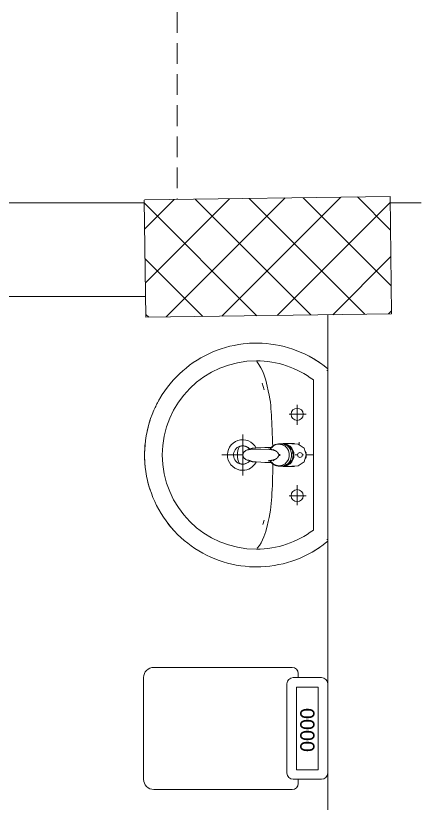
# Model space of a CAD drawing. Header units: millimetres. Extents: x -160614 to 59925, y -157025 to 0.
# Drawn here: x -23719 to -22722, y -95668 to -93733 of the extents above; entities that cross this region are included whole.
import ezdxf

# ---------------------------------------------------------------- set-up
doc = ezdxf.new("R2010")
doc.units = ezdxf.units.MM
doc.header["$LTSCALE"] = 8
doc.linetypes.add('HIDDEN', pattern=[9.525, 6.35, -3.175])
for name, color, linetype, lineweight in [('72_EGR_EQP_TAG', 9, 'Continuous', 5), ('C-HYDR-CTCH', 9, 'Continuous', 5), ('Hatch', 9, 'Continuous', 5), ('LOADING', 9, 'Continuous', 5), ('P-SANR-FIXT', 9, 'Continuous', 18), ('P-SANR-FIXT-1', 9, 'Continuous', 13), ('Proj', 9, 'Continuous', 5), ('Structure', 9, 'Continuous', 5), ('Walls', 9, 'Continuous', 5)]:
    doc.layers.add(name, color=color, linetype=linetype, lineweight=lineweight)
doc.styles.get("Standard").update_dxf_attribs({"font": 'ARIALUNI.TTF'})

# ---------------------------------------------------------------- blocks, each defined once
blk = doc.blocks.new('A$C47696aed')
at = {"layer": 'Hatch'}
h = blk.add_hatch(dxfattribs=at)
h.set_pattern_fill('ANSI37', color=256, scale=30)
h.paths.add_polyline_path([(50952.7, 21917.9), (50348.7, 21909.7), (50352.6, 21621.3), (50956.6, 21629.5)])
h.paths.add_polyline_path([(43791.9, 21910.1), (43208.4, 21904.7), (43188.5, 21613.3), (43772, 21618.7)])
h.paths.add_polyline_path([(29414.9, 21902.8), (28815.8, 21898.7), (28810.1, 21605.6), (29409.2, 21609.7)])
h.paths.add_polyline_path([(36600.2, 21904.9), (35999, 21897.4), (35990.7, 21611.8), (36591.9, 21619.3)])
h.paths.add_polyline_path([(22195.7, 21912), (21589.3, 21890.2), (21603.8, 21597.6), (22210.2, 21619.5)])
h.paths.add_polyline_path([(15459.1, 21901.7), (14237.2, 21925.6), (14230.7, 21629.5), (15452.7, 21605.5)])
h.paths.add_polyline_path([(15473.2, 14701.6), (14258.2, 14685.8), (14244.7, 14393.4), (15459.7, 14409.1)])
h.paths.add_polyline_path([(15447.1, 7508.4), (14244, 7492.4), (14238.3, 7199.4), (15441.4, 7215.3)])
h.paths.add_polyline_path([(15465.6, 309.7), (14269, 298.3), (14271.8, 3.8), (15468.5, 15.2)])
h.paths.add_polyline_path([(7830.6, 311.8), (7227.1, 308.1), (7237.7, 22.6), (7841.3, 26.3)])
h.paths.add_polyline_path([(7815.2, 7509.8), (7218.4, 7511.4), (7218.2, 7210.2), (7815.1, 7208.6)])
h.paths.add_polyline_path([(7825.1, 14699.4), (7205.8, 14700.6), (7195.2, 14397.6), (7814.5, 14396.4)])
h.paths.add_polyline_path([(7801.7, 21878.7), (7201.1, 21893.2), (7197.5, 21603.6), (7798.1, 21589.1)])
h.paths.add_polyline_path([(602.6, 21876.9), (0, 21899.6), (1.9, 21611.2), (604.5, 21588.5)])
h.paths.add_polyline_path([(610.4, 7498.6), (8.3, 7491.6), (11.7, 7200), (613.7, 7206.9)])
h.paths.add_polyline_path([(627.9, 303.9), (29.5, 302.9), (34.3, 2.3), (632.7, 3.3)])
h.paths.add_polyline_path([(22214.6, 317.2), (21608.9, 304.3), (21614.6, 3.1), (22220.3, 16)])
h.paths.add_polyline_path([(22208.1, 7509.7), (21613.7, 7492.1), (21615.8, 7195.5), (22210.2, 7213.1)])
h.paths.add_polyline_path([(22199.3, 14717.7), (21600.4, 14710), (21604.4, 14409.9), (22203.4, 14417.6)])
h.paths.add_polyline_path([(29399.7, 14702.4), (28797.7, 14707.1), (28802, 14415), (29403.9, 14410.3)])
h.paths.add_polyline_path([(29403.4, 7519.8), (28799.6, 7502.2), (28813, 7202.1), (29413.1, 7223.2)])
h.paths.add_polyline_path([(29419.5, 303.8), (28815.7, 310.4), (28813.3, 24.7), (29417.2, 18.1)])
h.paths.add_polyline_path([(36618, 314.2), (36020.7, 299.7), (36029.7, 0), (36627, 14.6)])
h.paths.add_polyline_path([(36610.7, 7502.6), (36009.5, 7504.5), (36010.6, 7207.3), (36611.9, 7205.4)])
h.paths.add_polyline_path([(36574.3, 14706.4), (35993.4, 14711.1), (36013.1, 14421.3), (36594, 14416.6)])
h.paths.add_polyline_path([(43777.6, 14705.7), (43180, 14719.4), (43182, 14427.5), (43779.6, 14413.8)])
h.paths.add_polyline_path([(43778.6, 7507.1), (43210.2, 7499.5), (43212, 7205.4), (43780.5, 7213)])
h.paths.add_polyline_path([(43815.7, 310), (43210.4, 307.3), (43211.8, 2.8), (43817, 5.4)])
h.paths.add_polyline_path([(50989.9, 309.5), (50401.9, 325.5), (50388.7, 18.3), (50976.7, 2.3)])
h.paths.add_polyline_path([(50974.1, 7508.9), (50370.9, 7510), (50368.9, 7213.4), (50972.2, 7212.3)])
at = {"layer": 'C-HYDR-CTCH', "color": 4, "flags": 128}
blk.add_lwpolyline([(50349.3, 21909.8), (50952.7, 21917.9), (50956.6, 21629.5), (50352.6, 21621.3), (50348.7, 21908.9)], dxfattribs=at)
blk = doc.blocks.new('FP_138-161_A_00_GFL_-0_080_Einreichung_Grundrisse_100')
at = {"layer": 'P-SANR-FIXT'}
blk.add_line((-0.0044, -0.0019), (-0.0045, -0.0021), dxfattribs=at)
at = {"layer": 'P-SANR-FIXT', "flags": 128}
blk.add_lwpolyline([(-0.0057, -0.0037), (-0.0058, -0.0039), (-0.006, -0.004)], dxfattribs=at)
blk = doc.blocks.new('FP_139-161_A_00_GFL_-0_080_Einreichung_Grundrisse_100')
at = {"layer": 'P-SANR-FIXT'}
blk.add_line((0.0045, -0.0022), (0.0044, -0.002), dxfattribs=at)
at = {"layer": 'P-SANR-FIXT', "flags": 128}
blk.add_lwpolyline([(0.006, -0.004), (0.0059, -0.0039), (0.0057, -0.0038)], dxfattribs=at)
blk = doc.blocks.new('IS_Ceraplus_B8204_BIM_BG _1_ - B8204AA - CERAPLUS single lever basin mixer with pop-up waste-V137-161_A_00_GFL_-0_080_Einreichung_Grundrisse_100')
at = {"layer": 'P-SANR-FIXT-1'}
h = blk.add_hatch(dxfattribs=at)
h.set_pattern_fill('FP_26', color=256, style=0, pattern_type=2)
h.set_pattern_definition([(225, (0.009, 0), (0.010607, -0.010607), []), (315, (0.009, 0), (0.010607, 0.010607), [])])
h.paths.add_polyline_path([(0.0056, -0.002), (0.0058, -0.0024), (0.0058, -0.0021)])
h.paths.add_polyline_path([(0.007, -0.0039), (0.0088, -0.0045), (0.0084, -0.0043)])
at = {"layer": 'LOADING'}
for p, q in [((-0.028, 0), (-0.028, -0.0281)), ((0.028, -0.0281), (0.028, 0)), ((-0.0274, -0.0337), (-0.0271, -0.0392)), ((-0.0262, -0.0282), (-0.0263, -0.0287)), ((0.0263, -0.0287), (0.0262, -0.0282)), ((0.0262, -0.0293), (0.0263, -0.0287)), ((0.0271, -0.0392), (0.0274, -0.0337)), ((-0.0137, -0.0512), (-0.0129, -0.0517)), ((0.0124, -0.052), (0.0133, -0.0515)), ((0.0185, -0.0618), (0.019, -0.0539)), ((0.019, -0.0539), (0.0188, -0.0561)), ((0.014, -0.0647), (0.0133, -0.1077))]:
    blk.add_line(p, q, dxfattribs=at)
at = {"layer": 'LOADING', "flags": 128}
for points in [[(-0.0272, -0.0069), (-0.0266, 0.009), (-0.0165, 0.0236), (0, 0.0291)], [(0.0272, -0.0069), (0.0266, 0.009), (0.0165, 0.0236), (0, 0.0291)], [(-0.0176, -0.0568), (-0.0224, -0.0513), (-0.0254, -0.0448), (-0.0264, -0.0376), (-0.0253, -0.0305), (-0.0222, -0.024), (-0.0172, -0.0186), (-0.0109, -0.0147), (-0.0037, -0.0127), (0.0037, -0.0127), (0.0109, -0.0147), (0.0172, -0.0186), (0.0222, -0.024), (0.0253, -0.0305), (0.0264, -0.0376), (0.0254, -0.0448), (0.0224, -0.0513), (0.0176, -0.0568)], [(-0.0271, -0.0393), (-0.027, -0.0403), (-0.0269, -0.0414), (-0.0267, -0.0424), (-0.0265, -0.0434), (-0.0262, -0.0444), (-0.0259, -0.0454), (-0.0255, -0.0464), (-0.0252, -0.0474), (-0.0247, -0.0484), (-0.0243, -0.0493), (-0.0238, -0.0502), (-0.0232, -0.0511), (-0.0226, -0.052), (-0.022, -0.0529), (-0.0214, -0.0537), (-0.0207, -0.0545), (-0.0199, -0.0553), (-0.0192, -0.0561), (-0.0184, -0.0568), (-0.0176, -0.0575), (-0.0173, -0.0577)], [(-0.019, -0.0539), (-0.0185, -0.0615), (-0.0185, -0.0618)], [(-0.0162, -0.0579), (-0.0156, -0.058), (-0.0151, -0.0581), (-0.0146, -0.0583), (-0.0142, -0.0586), (-0.0139, -0.0588), (-0.0138, -0.0591)], [(0.0138, -0.0591), (0.0139, -0.0588), (0.0142, -0.0586), (0.0146, -0.0583), (0.0151, -0.0581), (0.0156, -0.058), (0.0162, -0.0579)], [(0.0171, -0.0578), (0.0174, -0.0575), (0.0176, -0.0568)], [(0.0173, -0.0577), (0.0181, -0.057), (0.0189, -0.0563), (0.0197, -0.0556), (0.0204, -0.0548), (0.0211, -0.054), (0.0218, -0.0532), (0.0224, -0.0523), (0.023, -0.0514), (0.0236, -0.0505), (0.0241, -0.0496), (0.0246, -0.0487), (0.025, -0.0477), (0.0254, -0.0467), (0.0258, -0.0458), (0.0261, -0.0448), (0.0264, -0.0437), (0.0266, -0.0427), (0.0268, -0.0417), (0.027, -0.0407), (0.0271, -0.0396), (0.0271, -0.0393)], [(-0.0181, -0.0728), (-0.0177, -0.083), (-0.0172, -0.0938)], [(-0.0138, -0.0591), (-0.0139, -0.0612), (-0.014, -0.0633)], [(0.014, -0.0633), (0.0139, -0.0612), (0.0138, -0.0591)], [(0.0172, -0.0938), (0.0177, -0.083), (0.0181, -0.0728)], [(0.0184, -0.0651), (0.0184, -0.0652), (0.0184, -0.0652), (0.0184, -0.0652), (0.0184, -0.0654), (0.0184, -0.0655)], [(-0.0129, -0.1142), (-0.0124, -0.1161), (-0.0118, -0.1179), (-0.0109, -0.1197), (-0.0098, -0.1214), (-0.0084, -0.123), (-0.0067, -0.1244), (-0.0047, -0.1255), (-0.0025, -0.1263), (0, -0.1266)], [(0, -0.1266), (0.0025, -0.1263), (0.0047, -0.1255), (0.0067, -0.1244), (0.0084, -0.123), (0.0098, -0.1214), (0.0109, -0.1197), (0.0118, -0.1179), (0.0124, -0.1161), (0.0129, -0.1142)]]:
    blk.add_lwpolyline(points, dxfattribs=at)
at = {"layer": 'LOADING'}
for centre, radius, start, end in [((0, 0.0135), 0.00603, 0, 180), ((0, 0.0135), 0.00603, 180, 0), ((-0.009, 0), 0.005, 300, 315), ((0.009, 0), 0.005, 225, 240)]:
    blk.add_arc(centre, radius, start, end, dxfattribs=at)
for centre, major_axis, start_param, end_param in [((0, -0.0281), (-0.028, 0), 4.712389, 6.47291), ((0, -0.0287), (0.0267, 0), 1.570796, 3.036556), ((0, -0.0287), (0.0263, 0), 2.625648, 2.791756), ((0, -0.0287), (-0.0263, 0), 4.712389, 5.759587), ((0, -0.0281), (0.028, 0), 6.093357, 7.853982), ((0, -0.0287), (0.0267, 0), 0.105099, 1.570796), ((0, -0.0287), (0.0262, 0), 0.523599, 1.570796), ((0, -0.0287), (0.0262, 0), 0.349919, 0.515945), ((0, -0.0321), (0.0275, 0), 3.141823, 3.202701), ((0, -0.0321), (0.0275, 0), 3.239313, 3.439417), ((0, -0.0281), (0.028, 0), 3.371221, 3.483334), ((0, -0.0287), (0.0267, 0), 6.059374, 6.108652), ((0, -0.0321), (0.0275, 0), 5.985527, 6.185455), ((0, -0.0281), (0.028, 0), 5.94107, 6.05344), ((0, -0.0321), (0.0275, 0), 6.222066, 6.282955), ((0, -0.0312), (0.0248, 0), 4.111947, 4.191073), ((0, -0.0281), (0.028, 0), 4.202431, 4.259552), ((0, -0.0287), (0.0263, 0), 4.169225, 4.2325), ((0, -0.0281), (0.028, 0), 5.172057, 5.222265)]:
    blk.add_ellipse(centre, major_axis=major_axis, ratio=0.961262, start_param=start_param, end_param=end_param, dxfattribs=at)
for points, knots in [([(-0.0215, -0.0162), (-0.0216, -0.0163), (-0.0219, -0.0167), (-0.0227, -0.0177), (-0.0238, -0.0192), (-0.0249, -0.0211), (-0.0258, -0.0231), (-0.0266, -0.0253), (-0.0273, -0.0282), (-0.0275, -0.0305), (-0.0275, -0.0321)], [0.7859035, 0.7859035, 0.7859035, 0.7859035, 0.7916667, 0.8055556, 0.8333333, 0.8611111, 0.8888889, 0.9166667, 0.9444444, 1, 1, 1, 1]), ([(0.021, -0.0157), (0.0208, -0.0154), (0.0203, -0.0149), (0.0192, -0.0139), (0.0177, -0.0127), (0.0161, -0.0117), (0.0148, -0.0109), (0.0138, -0.0104), (0.0127, -0.0099), (0.0113, -0.0093), (0.0087, -0.0084), (0.0048, -0.0075), (0, -0.0071), (-0.0048, -0.0075), (-0.0087, -0.0084), (-0.0113, -0.0093), (-0.0127, -0.0099), (-0.0138, -0.0104), (-0.0148, -0.0109), (-0.0161, -0.0117), (-0.0177, -0.0127), (-0.0191, -0.0139), (-0.0202, -0.0149), (-0.0208, -0.0154), (-0.021, -0.0157)], [0.2222222, 0.2222222, 0.2222222, 0.2222222, 0.2361111, 0.25, 0.2777778, 0.3055556, 0.3194444, 0.3333333, 0.3472222, 0.3611111, 0.3888889, 0.4444444, 0.5, 0.5555556, 0.6111111, 0.6388889, 0.6527778, 0.6666667, 0.6805556, 0.6944444, 0.7222222, 0.75, 0.7638889, 0.7777778, 0.7777778, 0.7777778, 0.7777778]), ([(0.0275, -0.0321), (0.0275, -0.0305), (0.0273, -0.0282), (0.0266, -0.0253), (0.0258, -0.0231), (0.0249, -0.0211), (0.0238, -0.0192), (0.0227, -0.0177), (0.0219, -0.0167), (0.0216, -0.0163), (0.0215, -0.0162)], [0, 0, 0, 0, 0.0555556, 0.0833333, 0.1111111, 0.1388889, 0.1666667, 0.1944444, 0.2083333, 0.2142181, 0.2142181, 0.2142181, 0.2142181]), ([(0, -0.0378), (-0.0005, -0.038), (-0.0012, -0.0384), (-0.0021, -0.0389), (-0.0028, -0.0393), (-0.0035, -0.0397), (-0.0042, -0.04), (-0.0049, -0.0405), (-0.0055, -0.0409), (-0.0061, -0.0414), (-0.0067, -0.0419), (-0.0072, -0.0424), (-0.0078, -0.0429), (-0.0083, -0.0435), (-0.0088, -0.0441), (-0.0092, -0.0446), (-0.0096, -0.0452), (-0.01, -0.0459), (-0.0103, -0.0466), (-0.0105, -0.0472), (-0.0107, -0.0477), (-0.0108, -0.0481), (-0.0109, -0.0484), (-0.0111, -0.0489), (-0.0114, -0.0497), (-0.0118, -0.0509), (-0.0122, -0.0521), (-0.0124, -0.053), (-0.0126, -0.0537), (-0.0128, -0.0544), (-0.0129, -0.0552), (-0.0131, -0.0559), (-0.0132, -0.0566), (-0.0134, -0.0572), (-0.0136, -0.0581), (-0.0137, -0.0587), (-0.0138, -0.0591)], [0, 0, 0, 0, 0.055556, 0.083333, 0.111111, 0.138889, 0.166667, 0.194444, 0.222222, 0.25, 0.277778, 0.305556, 0.333333, 0.361111, 0.388889, 0.416667, 0.444444, 0.472222, 0.5, 0.527778, 0.541667, 0.555556, 0.569444, 0.583333, 0.611111, 0.666667, 0.722222, 0.75, 0.777778, 0.805556, 0.833333, 0.861111, 0.888889, 0.916667, 0.944444, 1, 1, 1, 1]), ([(0, -0.0357), (-0.0006, -0.0357), (-0.0013, -0.0357), (-0.002, -0.0357), (-0.0022, -0.0357)], [0, 0, 0, 0, 0.1, 0.1298359, 0.1298359, 0.1298359, 0.1298359]), ([(0.0022, -0.0357), (0.002, -0.0357), (0.0013, -0.0357), (0.0006, -0.0357), (0, -0.0357)], [0.8701578, 0.8701578, 0.8701578, 0.8701578, 0.9, 1, 1, 1, 1]), ([(0.0138, -0.0591), (0.0137, -0.0587), (0.0136, -0.0581), (0.0134, -0.0572), (0.0132, -0.0566), (0.0131, -0.0559), (0.0129, -0.0552), (0.0128, -0.0544), (0.0126, -0.0537), (0.0124, -0.053), (0.0122, -0.0521), (0.0118, -0.0509), (0.0114, -0.0497), (0.0111, -0.0489), (0.0109, -0.0484), (0.0108, -0.0481), (0.0107, -0.0477), (0.0105, -0.0472), (0.0103, -0.0466), (0.01, -0.0459), (0.0096, -0.0452), (0.0092, -0.0446), (0.0088, -0.0441), (0.0083, -0.0435), (0.0078, -0.0429), (0.0072, -0.0424), (0.0067, -0.0419), (0.0061, -0.0414), (0.0055, -0.0409), (0.0049, -0.0405), (0.0042, -0.04), (0.0035, -0.0397), (0.0028, -0.0393), (0.0021, -0.0389), (0.0012, -0.0384), (0.0005, -0.038), (0, -0.0378)], [0, 0, 0, 0, 0.055556, 0.083333, 0.111111, 0.138889, 0.166667, 0.194444, 0.222222, 0.25, 0.277778, 0.333333, 0.388889, 0.416667, 0.430556, 0.444444, 0.458333, 0.472222, 0.5, 0.527778, 0.555556, 0.583333, 0.611111, 0.638889, 0.666667, 0.694444, 0.722222, 0.75, 0.777778, 0.805556, 0.833333, 0.861111, 0.888889, 0.916667, 0.944444, 1, 1, 1, 1]), ([(-0.0188, -0.0538), (-0.0188, -0.0547), (-0.0186, -0.0582), (-0.0185, -0.0619), (-0.0184, -0.0646)], [0.6724021, 0.6724021, 0.6724021, 0.6724021, 0.75, 1, 1, 1, 1]), ([(-0.0162, -0.0579), (-0.0162, -0.0578), (-0.0163, -0.0578), (-0.0165, -0.0577), (-0.0166, -0.0575), (-0.0167, -0.0574), (-0.0169, -0.0573), (-0.017, -0.0572), (-0.0172, -0.0571), (-0.0173, -0.057), (-0.0175, -0.0569), (-0.0176, -0.0568)], [0, 0, 0, 0, 0.1, 0.2, 0.3, 0.4, 0.5, 0.6, 0.7, 0.8, 1, 1, 1, 1]), ([(-0.0148, -0.0587), (-0.015, -0.0586), (-0.0159, -0.0583), (-0.0167, -0.058), (-0.0172, -0.0578)], [0.8, 0.8, 0.8, 0.8, 0.85, 1, 1, 1, 1]), ([(0.0176, -0.0568), (0.0175, -0.0569), (0.0173, -0.057), (0.0172, -0.0571), (0.017, -0.0572), (0.0169, -0.0573), (0.0167, -0.0574), (0.0166, -0.0575), (0.0165, -0.0577), (0.0163, -0.0578), (0.0162, -0.0578), (0.0162, -0.0579)], [0, 0, 0, 0, 0.2, 0.3, 0.4, 0.5, 0.6, 0.7, 0.8, 0.9, 1, 1, 1, 1]), ([(0.0184, -0.0646), (0.0185, -0.0619), (0.0186, -0.0582), (0.0188, -0.0547), (0.0188, -0.0538)], [0, 0, 0, 0, 0.25, 0.3275586, 0.3275586, 0.3275586, 0.3275586]), ([(0.0141, -0.0613), (0.0141, -0.0611), (0.0143, -0.0608), (0.0145, -0.0604), (0.0148, -0.06), (0.0151, -0.0596), (0.0153, -0.0594), (0.0155, -0.0592), (0.0156, -0.059), (0.0158, -0.0588), (0.016, -0.0587), (0.0163, -0.0585), (0.0165, -0.0583), (0.0166, -0.0582)], [0.3333333, 0.3333333, 0.3333333, 0.3333333, 0.4166667, 0.5, 0.5833333, 0.6666667, 0.7083333, 0.75, 0.7916667, 0.8333333, 0.875, 0.9166667, 1, 1, 1, 1]), ([(-0.0131, -0.1116), (-0.0132, -0.1115), (-0.0135, -0.1109), (-0.0141, -0.1099), (-0.0147, -0.1086), (-0.0153, -0.1072), (-0.0159, -0.1053), (-0.0167, -0.1021), (-0.0171, -0.0992), (-0.0171, -0.0973)], [0.4856715, 0.4856715, 0.4856715, 0.4856715, 0.5, 0.55, 0.6, 0.65, 0.7, 0.8, 1, 1, 1, 1]), ([(-0.0132, -0.1091), (-0.0132, -0.1096), (-0.0132, -0.1103), (-0.0132, -0.1111), (-0.0132, -0.1115), (-0.0132, -0.1118), (-0.0131, -0.1122), (-0.0131, -0.1125), (-0.0131, -0.1128), (-0.0131, -0.1131), (-0.013, -0.1134), (-0.013, -0.1138), (-0.0129, -0.1141), (-0.0129, -0.1142)], [0.2, 0.2, 0.2, 0.2, 0.4, 0.5, 0.55, 0.6, 0.65, 0.7, 0.75, 0.8, 0.85, 0.9, 1, 1, 1, 1]), ([(0.0129, -0.1142), (0.0129, -0.1141), (0.013, -0.1138), (0.013, -0.1134), (0.0131, -0.1131), (0.0131, -0.1128), (0.0131, -0.1125), (0.0131, -0.1122), (0.0132, -0.1118), (0.0132, -0.1115), (0.0132, -0.1111), (0.0132, -0.1103), (0.0132, -0.1096), (0.0132, -0.1091)], [0, 0, 0, 0, 0.1, 0.15, 0.2, 0.25, 0.3, 0.35, 0.4, 0.45, 0.5, 0.6, 0.8, 0.8, 0.8, 0.8]), ([(0.0131, -0.1116), (0.0133, -0.1113), (0.0137, -0.1106), (0.0142, -0.1096), (0.0147, -0.1084), (0.0153, -0.1072), (0.0159, -0.1053), (0.0167, -0.1021), (0.0171, -0.0992), (0.0171, -0.0973)], [-0.5143371, -0.5143371, -0.5143371, -0.5143371, -0.475, -0.4375, -0.4, -0.35, -0.3, -0.2, 0, 0, 0, 0])]:
    blk.add_open_spline(points, degree=3, knots=knots, dxfattribs=at)
for points in [[(-0.0172, -0.0578), (-0.0171, -0.0578), (-0.0169, -0.058), (-0.0167, -0.0581), (-0.0166, -0.0582)], [(-0.0162, -0.0579), (-0.0162, -0.0579), (-0.0164, -0.0581), (-0.0165, -0.0582), (-0.0166, -0.0583), (-0.0166, -0.0582), (-0.0166, -0.0582)], [(0.0172, -0.0578), (0.0168, -0.0579), (0.0158, -0.0583), (0.0147, -0.0587), (0.0141, -0.059)], [(0.0166, -0.0582), (0.0166, -0.0582), (0.0166, -0.0583), (0.0165, -0.0582), (0.0164, -0.0581), (0.0162, -0.0579), (0.0162, -0.0579)], [(0.0166, -0.0582), (0.0167, -0.0582), (0.0168, -0.0581), (0.0169, -0.058), (0.0169, -0.058)], [(0.0169, -0.058), (0.017, -0.0579), (0.0171, -0.0579), (0.0171, -0.0578)], [(-0.0184, -0.0646), (-0.0183, -0.0659), (-0.0182, -0.0684), (-0.0181, -0.0709), (-0.0181, -0.0721)], [(-0.0166, -0.0582), (-0.0163, -0.0585), (-0.0156, -0.059), (-0.0148, -0.0599), (-0.0142, -0.0609), (-0.0139, -0.0617), (-0.0138, -0.0621)], [(-0.014, -0.0633), (-0.014, -0.0633), (-0.014, -0.0633), (-0.014, -0.0633)], [(-0.014, -0.0646), (-0.014, -0.0644), (-0.014, -0.064), (-0.014, -0.0635), (-0.014, -0.0633)], [(0.014, -0.0633), (0.014, -0.0633), (0.014, -0.0633), (0.014, -0.0633)], [(0.014, -0.0633), (0.014, -0.0635), (0.014, -0.064), (0.014, -0.0644), (0.014, -0.0647)], [(0.0181, -0.0721), (0.0181, -0.0709), (0.0182, -0.0684), (0.0183, -0.0659), (0.0184, -0.0646)], [(-0.0172, -0.0938), (-0.0172, -0.0944), (-0.0172, -0.0956), (-0.0171, -0.0967), (-0.0171, -0.0973)], [(0.0171, -0.0973), (0.0171, -0.0967), (0.0172, -0.0956), (0.0172, -0.0944), (0.0172, -0.0938)]]:
    blk.add_open_spline(points, degree=3, dxfattribs=at)
for name in ['FP_138-161_A_00_GFL_-0_080_Einreichung_Grundrisse_100', 'FP_139-161_A_00_GFL_-0_080_Einreichung_Grundrisse_100']:
    blk.add_blockref(name, (0, 0), dxfattribs=at)
blk = doc.blocks.new('_100_WB_KER_REN_55x45x18 - _100_WB_KER_REN_55x45x18-V63-161_A_00_GFL_-0_080_Einreichung_Grundrisse_100')
at = {"layer": 'LOADING'}
for p, q in [((-0.2075, 0.225), (-0.2075, 0.2227)), ((0.2074, 0.225), (-0.2074, 0.225)), ((0.2075, 0.2227), (0.2075, 0.225)), ((-0.1855, 0.1899), (0.1855, 0.1899)), ((0, 0.1899), (0, 0.1724)), ((-0.1, 0.172), (-0.1, 0.1303)), ((-0.0259, 0.155), (-0.0315, 0.155)), ((0, 0.1656), (0, 0.1628)), ((0.026, 0.155), (0.0248, 0.155)), ((0.1, 0.172), (0.1, 0.1303)), ((-0.0744, 0.15), (-0.1234, 0.15)), ((0, 0.1509), (0, 0.1454)), ((0, 0.1422), (0, 0.1399)), ((0.0744, 0.15), (0.1234, 0.15)), ((-0.1763, 0.0637), (-0.1598, 0.0692)), ((0.1605, 0.0691), (0.1707, 0.0656)), ((-0.05, 0.0161), (0.05, 0.0161)), ((0, 0.0168), (0, -0.0348))]:
    blk.add_line(p, q, dxfattribs=at)
at = {"layer": 'LOADING', "flags": 128}
for points in [[(-0.2121, 0.225), (-0.219, 0.2164), (-0.2254, 0.2075), (-0.2316, 0.1983), (-0.2373, 0.189), (-0.2427, 0.1794), (-0.2476, 0.1696), (-0.2522, 0.1596), (-0.2564, 0.1494), (-0.2602, 0.1391), (-0.2635, 0.1286), (-0.2665, 0.118), (-0.269, 0.1073), (-0.271, 0.0965), (-0.2727, 0.0856), (-0.2739, 0.0747), (-0.2747, 0.0637), (-0.275, 0.0527), (-0.275, 0.05)], [(0.275, 0.05), (0.2748, 0.061), (0.2741, 0.072), (0.273, 0.0829), (0.2715, 0.0938), (0.2695, 0.1046), (0.2671, 0.1154), (0.2643, 0.126), (0.261, 0.1365), (0.2574, 0.1469), (0.2533, 0.1571), (0.2488, 0.1671), (0.2439, 0.177), (0.2387, 0.1866), (0.233, 0.1961), (0.227, 0.2053), (0.2206, 0.2142), (0.2138, 0.2229), (0.2121, 0.225)], [(-0.275, 0.05), (-0.2748, 0.039), (-0.2741, 0.028), (-0.273, 0.0171), (-0.2715, 0.0062), (-0.2695, -0.0046), (-0.2671, -0.0154), (-0.2643, -0.026), (-0.261, -0.0365), (-0.2574, -0.0469), (-0.2533, -0.0571), (-0.2488, -0.0671), (-0.2439, -0.077), (-0.2387, -0.0866), (-0.233, -0.0961), (-0.227, -0.1053), (-0.2206, -0.1142), (-0.2138, -0.1229), (-0.2067, -0.1313), (-0.1993, -0.1395), (-0.1916, -0.1473), (-0.1836, -0.1548), (-0.1752, -0.162), (-0.1666, -0.1688), (-0.1577, -0.1753), (-0.1486, -0.1814), (-0.1392, -0.1872), (-0.1296, -0.1925), (-0.1198, -0.1975), (-0.1098, -0.2021), (-0.0996, -0.2063), (-0.0893, -0.2101), (-0.0788, -0.2135), (-0.0682, -0.2164), (-0.0575, -0.2189), (-0.0467, -0.221), (-0.0359, -0.2227), (-0.0249, -0.2239), (-0.014, -0.2246), (-0.003, -0.225), (0.008, -0.2249), (0.019, -0.2243), (0.03, -0.2234), (0.0409, -0.2219), (0.0517, -0.2201), (0.0625, -0.2178), (0.0731, -0.2151), (0.0837, -0.212), (0.0941, -0.2084), (0.1043, -0.2044), (0.1144, -0.2001), (0.1243, -0.1953), (0.1341, -0.1901), (0.1436, -0.1846), (0.1528, -0.1786), (0.1618, -0.1723), (0.1706, -0.1657), (0.1791, -0.1587), (0.1873, -0.1514), (0.1952, -0.1437), (0.2028, -0.1358), (0.21, -0.1275), (0.217, -0.119), (0.2236, -0.1101), (0.2298, -0.1011), (0.2356, -0.0918), (0.2411, -0.0822), (0.2462, -0.0725), (0.2509, -0.0625), (0.2552, -0.0524), (0.2591, -0.0421), (0.2626, -0.0317), (0.2656, -0.0211), (0.2683, -0.0104), (0.2705, 0.0003), (0.2722, 0.0112), (0.2736, 0.0221), (0.2745, 0.0331), (0.2749, 0.0441), (0.275, 0.05)]]:
    blk.add_lwpolyline(points, dxfattribs=at)
at = {"layer": 'LOADING'}
for centre in [(-0.1, 0.15), (0.1, 0.15)]:
    blk.add_circle(centre, 0.015, dxfattribs=at)
for centre, radius, start, end in [((0, 0.05), 0.275, 140.4788, 141.2381), ((0, 0.05), 0.275, 38.7619, 39.5212), ((0, 0.05), 0.275, 145.9324, 150.3591), ((0, 0.05), 0.275, 29.6409, 34.0676), ((0, 0.05), 0.2315, 142.8209, 180), ((0, 0.05), 0.2315, 0, 37.1791), ((0, 0.155), 0.0175, 54.0899, 125.9101), ((0, 0.155), 0.0175, 68.869, 83.8798), ((0, 0.155), 0.0175, 251.9463, 258.2346), ((0, 0.05), 0.275, 180, 183.6225), ((0, 0.05), 0.2315, 180, 0), ((0, 0.0161), 0.0375, 117.1305, 0), ((0, 0.0161), 0.0375, 0, 61.4146), ((0, 0.0161), 0.0225, 129.5025, 0), ((0, 0.0161), 0.0225, 156.725, 162.0134), ((0, 0.0161), 0.0225, 138.0808, 143.3939), ((0, 0.0161), 0.0225, 0, 51.4286), ((0, 0.0161), 0.0225, 36.616, 41.9265), ((0, 0.0161), 0.0225, 17.9887, 23.276), ((0, 0.0161), 0.0225, 180, 193.3417), ((0, 0.0161), 0.0225, 197.0466, 201.508), ((0, 0.05), 0.047, 243.4433, 296.5567), ((0, 0.0161), 0.0225, 338.492, 342.9534), ((0, 0.0161), 0.0225, 346.6583, 0), ((0, 0.05), 0.275, 307.6689, 312), ((0, 0.05), 0.275, 240, 245.6589), ((0, 0.05), 0.275, 252, 257.5535), ((0, 0.05), 0.275, 282.9241, 288), ((0, 0.05), 0.275, 264, 276)]:
    blk.add_arc(centre, radius, start, end, dxfattribs=at)
for points, knots in [([(-0.2074, 0.225), (-0.2078, 0.225), (-0.2086, 0.225), (-0.2095, 0.225), (-0.2102, 0.225), (-0.2106, 0.225), (-0.2109, 0.225), (-0.2111, 0.225), (-0.2114, 0.225), (-0.2116, 0.225), (-0.2118, 0.225), (-0.2119, 0.225), (-0.2119, 0.225)], [-1, -1, -1, -1, -0.8333333, -0.6666667, -0.5833333, -0.5, -0.4583333, -0.4166667, -0.3333333, -0.2916667, -0.25, -0.1666667, -0.1666667, -0.1666667, -0.1666667]), ([(0.2119, 0.225), (0.2119, 0.225), (0.2118, 0.225), (0.2116, 0.225), (0.2114, 0.225), (0.2111, 0.225), (0.2109, 0.225), (0.2106, 0.225), (0.2102, 0.225), (0.2095, 0.225), (0.2086, 0.225), (0.2078, 0.225), (0.2074, 0.225)], [-0.8333333, -0.8333333, -0.8333333, -0.8333333, -0.75, -0.7083333, -0.6666667, -0.5833333, -0.5416667, -0.5, -0.4166667, -0.3333333, -0.1666667, 0, 0, 0, 0]), ([(-0.0037, 0.1721), (-0.0046, 0.1719), (-0.0064, 0.1714), (-0.0081, 0.1705), (-0.009, 0.17)], [0.5653198, 0.5653198, 0.5653198, 0.5653198, 0.6111111, 0.6666667, 0.6666667, 0.6666667, 0.6666667]), ([(0.009, 0.17), (0.0086, 0.1703), (0.0077, 0.1708), (0.0059, 0.1715), (0.0046, 0.1719), (0.0037, 0.1721)], [0.3333333, 0.3333333, 0.3333333, 0.3333333, 0.3611111, 0.3888889, 0.4346482, 0.4346482, 0.4346482, 0.4346482]), ([(-0.2294, 0.0509), (-0.2103, 0.066), (-0.1431, 0.0839), (-0.1084, 0.0863), (-0.0496, 0.0893), (-0.0206, 0.0899)], [0.0392191, 0.0392191, 0.0392191, 0.0392191, 0.1715289, 0.4228457, 0.6475389, 0.6475389, 0.6475389, 0.6475389]), ([(0.0209, 0.0903), (0.0512, 0.0901), (0.1113, 0.0879), (0.1514, 0.0828), (0.2115, 0.0665), (0.2292, 0.052)], [0.7533082, 0.7533082, 0.7533082, 0.7533082, 0.9865548, 1.235629, 1.3638988, 1.3638988, 1.3638988, 1.3638988]), ([(-0.0141, 0.0337), (-0.0162, 0.0319), (-0.0207, 0.0267), (-0.0225, 0.02), (-0.0225, 0.0161)], [0.7144203, 0.7144203, 0.7144203, 0.7144203, 0.8333333, 1, 1, 1, 1]), ([(0.0225, 0.0161), (0.0225, 0.0187), (0.0216, 0.0239), (0.0182, 0.0298), (0.0152, 0.0327), (0.0141, 0.0337)], [0, 0, 0, 0, 0.1111111, 0.2222222, 0.285568, 0.285568, 0.285568, 0.285568])]:
    blk.add_open_spline(points, degree=3, knots=knots, dxfattribs=at)
for points in [[(-0.2075, 0.2227), (-0.2075, 0.2231), (-0.2075, 0.2235), (-0.2075, 0.2239)], [(0.2075, 0.2239), (0.2075, 0.2235), (0.2075, 0.2231), (0.2075, 0.2227)], [(-0.1852, 0.1899), (-0.1853, 0.1899), (-0.1854, 0.1899), (-0.1855, 0.1899)], [(0.1855, 0.1899), (0.1854, 0.1899), (0.1853, 0.1899), (0.1852, 0.1899)], [(-0.0009, 0.1725), (-0.0013, 0.1725), (-0.0018, 0.1724), (-0.0022, 0.1724)], [(0.0022, 0.1724), (0.0018, 0.1724), (0.0013, 0.1725), (0.0009, 0.1725)], [(-0.0225, 0.0161), (-0.0225, 0.0147), (-0.0222, 0.012), (-0.0215, 0.0093), (-0.021, 0.008)], [(0.021, 0.008), (0.0215, 0.0093), (0.0222, 0.012), (0.0225, 0.0147), (0.0225, 0.0161)]]:
    blk.add_open_spline(points, degree=3, dxfattribs=at)
at = {"layer": 'LOADING', "xscale": -1, "rotation": 5.088887490341627e-12}
blk.add_blockref('IS_Ceraplus_B8204_BIM_BG _1_ - B8204AA - CERAPLUS single lever basin mixer with pop-up waste-V137-161_A_00_GFL_-0_080_Einreichung_Grundrisse_100', (0, 0.1434), dxfattribs=at)
blk = doc.blocks.new('HF13461A-P')
at = {"layer": 'LOADING'}
for p, q in [((0.2579, 0.4503), (0.0379, 0.4503)), ((0.0229, 0.4353), (0.0229, 0.3653)), ((0.2493, 0.4266), (0.0466, 0.4266)), ((0.0466, 0.4266), (0.0466, 0.3739)), ((0.2493, 0.4266), (0.2493, 0.3739)), ((0.2729, 0.4353), (0.2729, 0.3653)), ((0.0229, 0.3778), (0.0129, 0.3778)), ((0.2493, 0.3739), (0.0466, 0.3739)), ((0.2829, 0.3778), (0.2729, 0.3778)), ((-0.0021, 0.3628), (-0.0021, 0.0228)), ((0.2579, 0.3503), (0.0379, 0.3503)), ((0.2979, 0.0228), (0.2979, 0.3628)), ((0.0229, -0.0022), (0.2729, -0.0022))]:
    blk.add_line(p, q, dxfattribs=at)
for centre, radius, start, end in [((0.0379, 0.4353), 0.015, 90, 180), ((0.2579, 0.4353), 0.015, 0, 90), ((0.0129, 0.3628), 0.015, 90, 180), ((0.2829, 0.3628), 0.015, 0, 90), ((0.0379, 0.3653), 0.015, 180, 270), ((0.2579, 0.3653), 0.015, 270, 0), ((0.0229, 0.0228), 0.025, 180, 270), ((0.2729, 0.0228), 0.025, 270, 0)]:
    blk.add_arc(centre, radius, start, end, dxfattribs=at)
blk.add_text('0000', height=0.03477, dxfattribs=at).set_placement((0.0901, 0.3829))
blk = doc.blocks.new('1stF')
at = {"layer": 'Proj', "color": 9, "linetype": 'HIDDEN'}
blk.add_line((-23322.3, -91743, 0.1), (-23322.3, -94184, 0.1), dxfattribs=at)
at = {"layer": 'Walls', "color": 9}
for p, q in [((-26552.3, -94192.6, 0.1), (-23402.9, -94192.6, 0.1)), ((-22798.8, -94192.6, 0.1), (-22722.3, -94192.6, 0.1)), ((-26452.3, -94422.6, 0.1), (-23399.8, -94422.6, 0.1)), ((-22952.3, -95692.6, 0.1), (-22952.3, -94467.5, 0.1))]:
    blk.add_line(p, q, dxfattribs=at)
at = {"layer": 'LOADING', "color": 9, "xscale": 1000, "yscale": 1000, "zscale": 1000, "rotation": 270}
blk.add_blockref('_100_WB_KER_REN_55x45x18 - _100_WB_KER_REN_55x45x18-V63-161_A_00_GFL_-0_080_Einreichung_Grundrisse_100', (-23177.3, -94812.2, 0), dxfattribs=at)
at = {"layer": 'LOADING', "color": 9, "lineweight": 0, "xscale": -1000, "yscale": 1000, "zscale": 1000, "rotation": 270}
blk.add_blockref('HF13461A-P', (-23402.6, -95632.2, 0), dxfattribs=at)
at = {"layer": 'Structure', "color": 9}
blk.add_blockref('A$C47696aed', (-73751.7, -116094.9, 0.1), dxfattribs=at)

msp = doc.modelspace()

# ---------------------------------------------------------------- block references
at = {"layer": '72_EGR_EQP_TAG'}
msp.add_blockref('1stF', (0, 0), dxfattribs=at)

doc.saveas('drawing.dxf')
